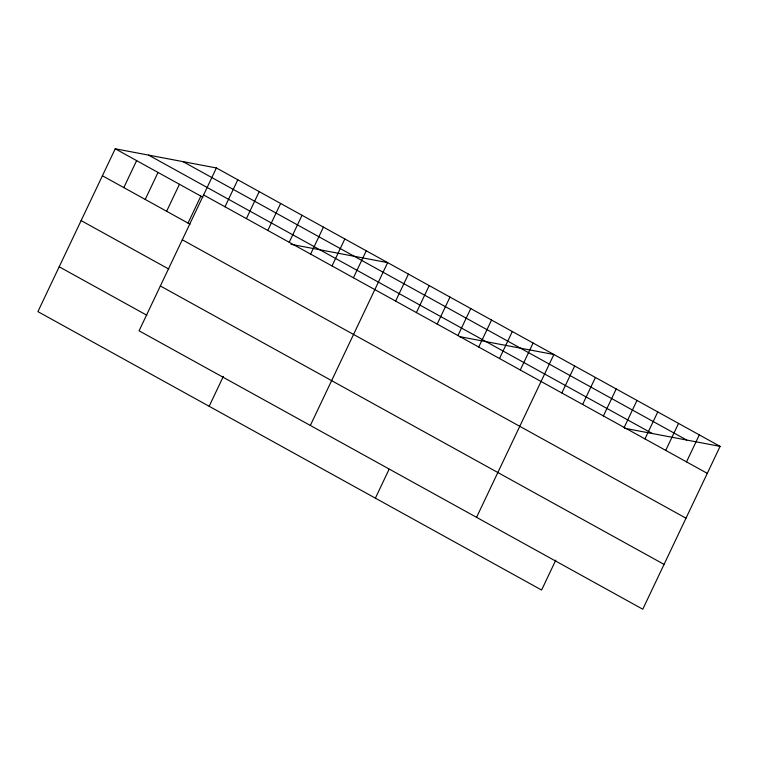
<?xml version="1.0" encoding="UTF-8"?>
<svg xmlns="http://www.w3.org/2000/svg" width="758" height="758" viewBox="0 0 758 758"><rect width="100%" height="100%" fill="white"/><g stroke="black" fill="none" stroke-linecap="round" stroke-linejoin="round"><path stroke-width="1.14" d="M216.4 167.963L139.074 330.801L642.775 609.214L720.1 446.377L216.4 167.963L115.225 148.786L37.9 311.623L541.6 590.037L555.794 560.143M123.819 187.605L136.629 160.62M145.223 199.43L158.034 172.445M166.627 211.264L179.447 184.279M188.041 223.098L200.851 196.114M224.993 206.782L237.804 179.798M246.397 218.617L259.208 191.632M267.801 230.451L280.621 203.466M209.161 406.279L223.354 376.394M289.215 242.285L302.025 215.3M310.619 254.11L323.429 227.125M332.023 265.944L344.843 238.959M353.436 277.779L366.247 250.794M310.335 425.465L387.651 262.628L290.93 244.284M395.619 301.097L408.429 274.112M416.398 312.58L429.208 285.595M437.176 324.064L449.987 297.079M375.381 498.158L389.062 469.335M457.955 335.548L470.765 308.563M478.734 347.031L491.544 320.047M499.513 358.515L512.323 331.53M520.282 369.999L533.101 343.014M476.555 517.344L553.88 354.498L459.376 336.59M561.839 392.976L574.659 365.991M582.618 404.459L595.437 377.475M603.396 415.943L616.207 388.958M624.175 427.427L636.985 400.442M644.954 438.91L657.764 411.926M665.732 450.394L678.543 423.409M686.511 461.878L699.321 434.893M624.488 428.251L720.1 446.377M183.01 161.634L686.71 440.047M148.606 155.115L652.316 433.529M203.58 194.948L707.29 473.362M115.225 148.786L202.888 197.241M102.406 175.771L190.078 224.226M182.299 239.784L685.999 518.197M81.125 220.597L168.788 269.062M160.364 285.974L664.065 564.388M59.19 266.788L146.853 315.252"/></g></svg>
